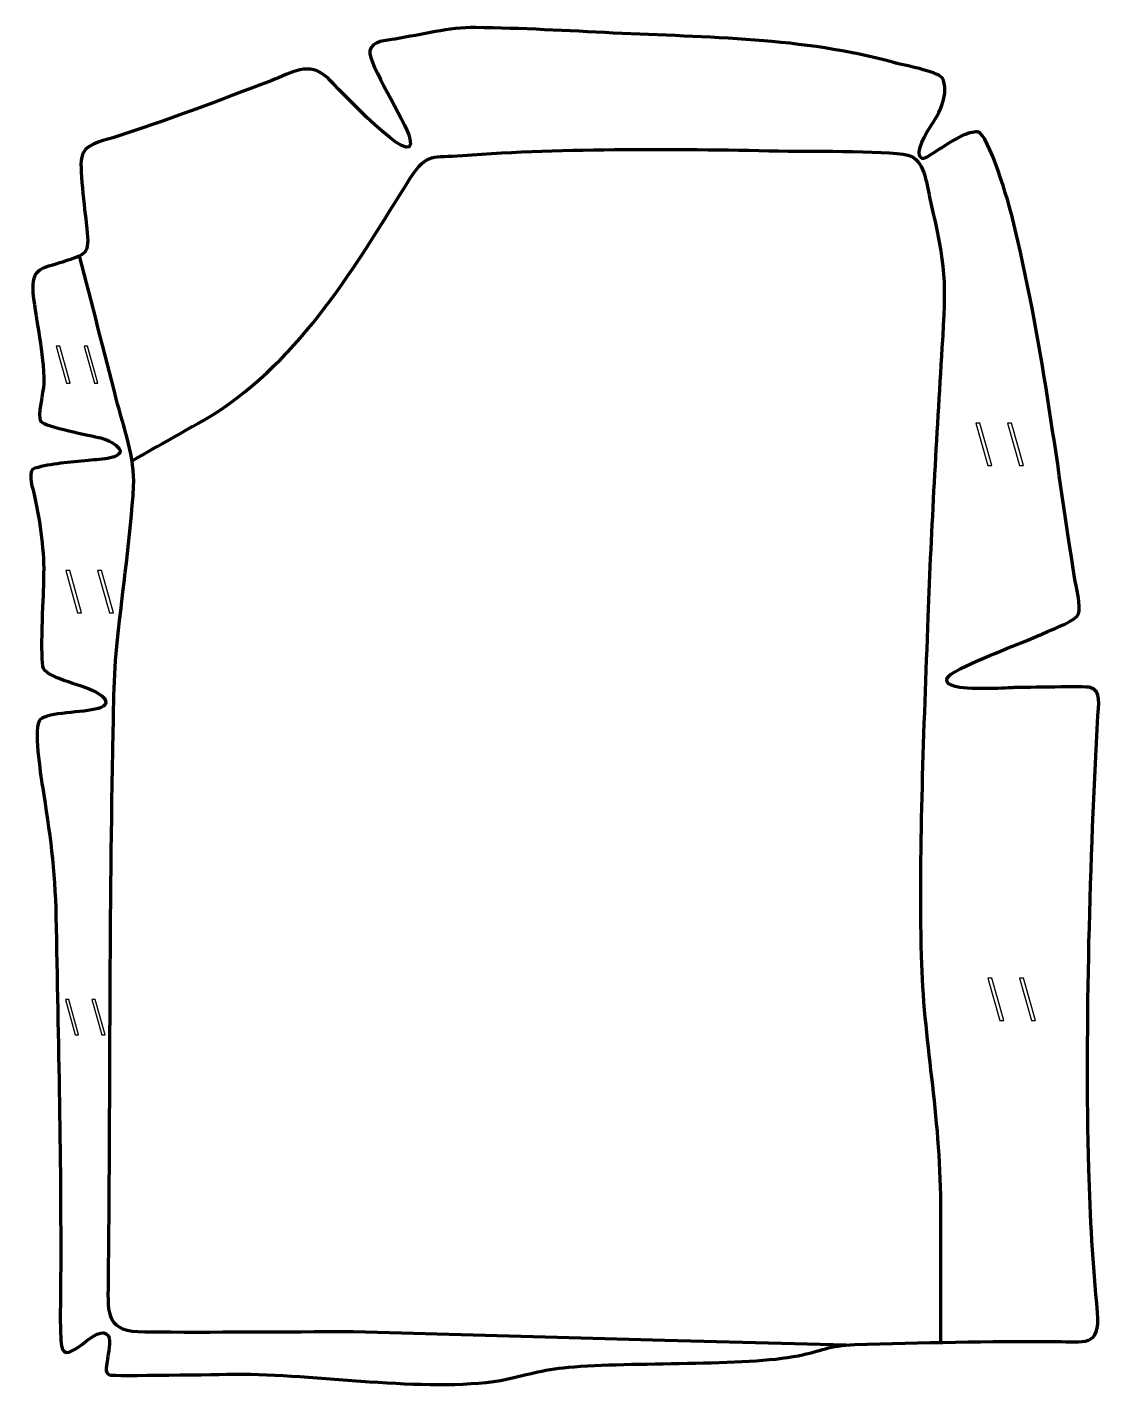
# Model space of a CAD drawing. Header units: millimetres. Extents: x -741 to -77, y 112 to 956.
import ezdxf

# ---------------------------------------------------------------- set-up
doc = ezdxf.new("R2010")
doc.units = ezdxf.units.MM
doc.header["$MEASUREMENT"] = 0
doc.layers.add('layer 2', color=7, linetype='Continuous')
doc.layers.add('layer 3', color=7, linetype='Continuous')

msp = doc.modelspace()

# ---------------------------------------------------------------- linework, layer by layer
at = {"layer": 'layer 2', "color": 140, "lineweight": 158}
for points, knots in [([(-675.8438, 687.7416), (-659.252, 697.1799), (-642.5448, 706.5398), (-626.0197, 716.0789), (-626.0197, 716.0789), (-570.2861, 751.6616), (-538.2321, 807.9646), (-504.1085, 862.3393), (-504.1085, 862.3393), (-493.6474, 878.4187), (-489.721, 874.9393), (-471.8418, 876.3461), (-471.8418, 876.3461), (-408.7423, 881.311), (-334.801, 880.461), (-270.5603, 879.0766), (-270.5603, 879.0766), (-258.1255, 878.8797), (-202.2212, 879.6039), (-194.9119, 876.0173), (-194.9119, 876.0173), (-186.0299, 871.659), (-185.0109, 857.3727), (-182.998, 848.779), (-182.998, 848.779), (-173.2284, 807.0691), (-173.1563, 798.9476), (-175.722, 757.5033), (-175.722, 757.5033), (-179.1823, 701.7879), (-182.3728, 646.925), (-184.4211, 591.1103), (-184.4211, 591.1103), (-186.9947, 520.9811), (-190.137, 452.0038), (-188.5762, 381.7449), (-188.5762, 381.7449), (-187.4335, 330.3112), (-176.7003, 283.7926), (-176.7064, 228.7732), (-176.7064, 228.7732), (-176.7096, 200.1723), (-176.7114, 171.5714), (-176.7152, 142.9705)], [0, 0, 0, 0, 0.08333333, 0.08333333, 0.08333333, 0.08333333, 0.16666667, 0.16666667, 0.16666667, 0.16666667, 0.25, 0.25, 0.25, 0.25, 0.33333333, 0.33333333, 0.33333333, 0.33333333, 0.41666667, 0.41666667, 0.41666667, 0.41666667, 0.5, 0.5, 0.5, 0.5, 0.58333333, 0.58333333, 0.58333333, 0.58333333, 0.66666667, 0.66666667, 0.66666667, 0.66666667, 0.75, 0.75, 0.75, 0.75, 0.83333333, 0.83333333, 0.83333333, 0.83333333, 1, 1, 1, 1]), ([(-234.9634, 141.3122), (-234.9634, 141.3122), (-346.8277, 144.1566), (-346.8277, 144.1566), (-346.8277, 144.1566), (-346.8277, 144.1566), (-539.1799, 149.4483), (-539.1799, 149.4483), (-539.1799, 149.4483), (-582.0974, 149.4413), (-625.1142, 148.9785), (-668.0159, 149.2903), (-668.0159, 149.2903), (-691.5901, 149.4616), (-690.6942, 159.2268), (-690.454, 179.8174), (-690.454, 179.8174), (-689.2067, 289.3916), (-689.9672, 398.6532), (-687.7262, 508.284), (-687.7262, 508.284), (-687.2481, 531.6745), (-687.3073, 553.9772), (-684.8513, 577.3143), (-684.8513, 577.3143), (-681.5636, 608.5555), (-676.7603, 640.7231), (-674.8843, 671.9888), (-674.8843, 671.9888), (-673.8784, 688.7527), (-681.3479, 709.3653), (-685.5873, 725.929), (-685.5873, 725.929), (-693.1303, 755.3993), (-700.6975, 784.8634), (-708.2423, 814.3333)], [0, 0, 0, 0, 0.1, 0.1, 0.1, 0.1, 0.2, 0.2, 0.2, 0.2, 0.3, 0.3, 0.3, 0.3, 0.4, 0.4, 0.4, 0.4, 0.5, 0.5, 0.5, 0.5, 0.6, 0.6, 0.6, 0.6, 0.7, 0.7, 0.7, 0.7, 0.8, 0.8, 0.8, 0.8, 1, 1, 1, 1])]:
    msp.add_open_spline(points, degree=3, knots=knots, dxfattribs=at)
at = {"layer": 'layer 2', "color": 142}
for points in [[(-716.3209, 735.6429), (-716.3209, 735.6429), (-722.7335, 758.5676), (-722.7335, 758.5676), (-722.7335, 758.5676), (-722.7335, 758.5676), (-720.5547, 758.5676), (-720.5547, 758.5676), (-720.5547, 758.5676), (-720.5547, 758.5676), (-714.142, 735.6429), (-714.142, 735.6429), (-714.142, 735.6429), (-714.142, 735.6429), (-716.3209, 735.6429), (-716.3209, 735.6429)], [(-699.1066, 735.6429), (-699.1066, 735.6429), (-705.5193, 758.5676), (-705.5193, 758.5676), (-705.5193, 758.5676), (-705.5193, 758.5676), (-703.3405, 758.5676), (-703.3405, 758.5676), (-703.3405, 758.5676), (-703.3405, 758.5676), (-696.9277, 735.6429), (-696.9277, 735.6429), (-696.9277, 735.6429), (-696.9277, 735.6429), (-699.1066, 735.6429), (-699.1066, 735.6429)], [(-147.511, 684.8431), (-147.511, 684.8431), (-154.8135, 710.9486), (-154.8135, 710.9486), (-154.8135, 710.9486), (-154.8135, 710.9486), (-152.3323, 710.9486), (-152.3323, 710.9486), (-152.3323, 710.9486), (-152.3323, 710.9486), (-145.0298, 684.8431), (-145.0298, 684.8431), (-145.0298, 684.8431), (-145.0298, 684.8431), (-147.511, 684.8431), (-147.511, 684.8431)], [(-127.9084, 684.8431), (-127.9084, 684.8431), (-135.2109, 710.9486), (-135.2109, 710.9486), (-135.2109, 710.9486), (-135.2109, 710.9486), (-132.7297, 710.9486), (-132.7297, 710.9486), (-132.7297, 710.9486), (-132.7297, 710.9486), (-125.4272, 684.8431), (-125.4272, 684.8431), (-125.4272, 684.8431), (-125.4272, 684.8431), (-127.9084, 684.8431), (-127.9084, 684.8431)], [(-709.4865, 593.8263), (-709.4865, 593.8263), (-716.789, 619.9318), (-716.789, 619.9318), (-716.789, 619.9318), (-716.789, 619.9318), (-714.3078, 619.9318), (-714.3078, 619.9318), (-714.3078, 619.9318), (-714.3078, 619.9318), (-707.0053, 593.8263), (-707.0053, 593.8263), (-707.0053, 593.8263), (-707.0053, 593.8263), (-709.4865, 593.8263), (-709.4865, 593.8263)], [(-689.8839, 593.8263), (-689.8839, 593.8263), (-697.1864, 619.9318), (-697.1864, 619.9318), (-697.1864, 619.9318), (-697.1864, 619.9318), (-694.7052, 619.9318), (-694.7052, 619.9318), (-694.7052, 619.9318), (-694.7052, 619.9318), (-687.4027, 593.8263), (-687.4027, 593.8263), (-687.4027, 593.8263), (-687.4027, 593.8263), (-689.8839, 593.8263), (-689.8839, 593.8263)], [(-140.1036, 341.9424), (-140.1036, 341.9424), (-147.4061, 368.0479), (-147.4061, 368.0479), (-147.4061, 368.0479), (-147.4061, 368.0479), (-144.9249, 368.0479), (-144.9249, 368.0479), (-144.9249, 368.0479), (-144.9249, 368.0479), (-137.6224, 341.9424), (-137.6224, 341.9424), (-137.6224, 341.9424), (-137.6224, 341.9424), (-140.1036, 341.9424), (-140.1036, 341.9424)], [(-120.501, 341.9424), (-120.501, 341.9424), (-127.8035, 368.0479), (-127.8035, 368.0479), (-127.8035, 368.0479), (-127.8035, 368.0479), (-125.3223, 368.0479), (-125.3223, 368.0479), (-125.3223, 368.0479), (-125.3223, 368.0479), (-118.0198, 341.9424), (-118.0198, 341.9424), (-118.0198, 341.9424), (-118.0198, 341.9424), (-120.501, 341.9424), (-120.501, 341.9424)], [(-710.9097, 332.991), (-710.9097, 332.991), (-717.0032, 354.7745), (-717.0032, 354.7745), (-717.0032, 354.7745), (-717.0032, 354.7745), (-714.9328, 354.7745), (-714.9328, 354.7745), (-714.9328, 354.7745), (-714.9328, 354.7745), (-708.8393, 332.991), (-708.8393, 332.991), (-708.8393, 332.991), (-708.8393, 332.991), (-710.9097, 332.991), (-710.9097, 332.991)], [(-694.5525, 332.991), (-694.5525, 332.991), (-700.646, 354.7745), (-700.646, 354.7745), (-700.646, 354.7745), (-700.646, 354.7745), (-698.5756, 354.7745), (-698.5756, 354.7745), (-698.5756, 354.7745), (-698.5756, 354.7745), (-692.4821, 332.991), (-692.4821, 332.991), (-692.4821, 332.991), (-692.4821, 332.991), (-694.5525, 332.991), (-694.5525, 332.991)]]:
    msp.add_open_spline(points, degree=3, knots=[0, 0, 0, 0, 0.2, 0.2, 0.2, 0.2, 0.4, 0.4, 0.4, 0.4, 0.6, 0.6, 0.6, 0.6, 1, 1, 1, 1], dxfattribs=at)
at = {"layer": 'layer 3', "color": 242, "lineweight": 158}
msp.add_open_spline([(-730.4505, 618.0842), (-730.246, 634.2494), (-733.0768, 653.022), (-736.8221, 668.7496), (-736.8221, 668.7496), (-737.661, 672.2721), (-740.5397, 681.7469), (-735.833, 683.117), (-735.833, 683.117), (-725.8128, 686.034), (-714.34, 686.7499), (-702.9707, 687.9323), (-702.9707, 687.9323), (-698.3395, 688.4139), (-693.8907, 688.3664), (-689.3062, 689.5231), (-689.3062, 689.5231), (-675.2819, 693.0617), (-689.4381, 700.3004), (-695.1873, 701.8389), (-695.1873, 701.8389), (-701.5875, 703.5515), (-729.204, 708.4596), (-732.3771, 712.2685), (-732.3771, 712.2685), (-734.4771, 714.7893), (-730.5773, 730.4327), (-730.3762, 735.3397), (-730.3762, 735.3397), (-730.4008, 756.0816), (-735.053, 771.7849), (-737.0752, 791.4914), (-737.0752, 791.4914), (-737.9216, 807.0738), (-732.2935, 806.1342), (-718.824, 810.5395), (-718.824, 810.5395), (-704.05, 815.3713), (-702.0485, 815.1098), (-703.7915, 831.3183), (-703.7915, 831.3183), (-704.5409, 838.2768), (-708.4257, 867.921), (-707.1751, 874.5663), (-707.1751, 874.5663), (-705.439, 883.7918), (-695.6321, 884.8031), (-687.7116, 887.3163), (-687.7116, 887.3163), (-654.9291, 897.7179), (-622.2707, 910.3624), (-590.0201, 922.492), (-590.0201, 922.492), (-577.6403, 927.3274), (-566.5047, 935.2038), (-555.0458, 924.2672), (-555.0458, 924.2672), (-551.0091, 920.4144), (-499.0287, 864.1138), (-504.3143, 886.6996), (-504.3143, 886.6996), (-506.9348, 897.8972), (-530.355, 933.0786), (-528.9918, 940.9894), (-528.9918, 940.9894), (-527.9023, 947.3122), (-518.5897, 947.4578), (-513.3568, 948.3217), (-513.3568, 948.3217), (-496.7045, 951.0708), (-480.5078, 955.575), (-463.7032, 955.3874), (-463.7032, 955.3874), (-435.3776, 955.0713), (-406.9759, 953.4092), (-378.6766, 952.0405), (-378.6766, 952.0405), (-320.7946, 949.2395), (-261.5314, 949.3949), (-205.5147, 933.7555), (-205.5147, 933.7555), (-199.3796, 932.1539), (-179.1977, 928.519), (-175.707, 924.3971), (-175.707, 924.3971), (-170.572, 915.1521), (-177.4711, 901.9808), (-182.7915, 894.3396), (-182.7915, 894.3396), (-185.0838, 891.0474), (-192.7495, 877.817), (-188.6438, 874.8427), (-188.6438, 874.8427), (-186.9579, 873.6213), (-184.4454, 875.7654), (-181.883, 877.383), (-181.883, 877.383), (-175.7384, 881.2618), (-170.7384, 884.7656), (-163.8961, 888.223), (-163.8961, 888.223), (-160.5246, 889.9265), (-156.1548, 891.1663), (-153.7383, 890.9257), (-153.7383, 890.9257), (-146.8796, 890.2427), (-134.058, 845.4248), (-132.1461, 837.589), (-132.1461, 837.589), (-113.925, 762.9127), (-105.6345, 691.2), (-93.8677, 615.574), (-93.8677, 615.574), (-93.1178, 610.7544), (-89.7169, 596.9936), (-91.3333, 593.2301), (-91.3333, 593.2301), (-93.2483, 588.7713), (-105.9161, 584.3636), (-110.6501, 582.1683), (-110.6501, 582.1683), (-128.9428, 573.6855), (-150.262, 566.9392), (-167.7712, 557.3441), (-167.7712, 557.3441), (-176.414, 552.6078), (-172.8964, 548.7642), (-164.7161, 547.6759), (-164.7161, 547.6759), (-152.8655, 546.0993), (-131.8296, 547.5737), (-130.6791, 547.5823), (-130.6791, 547.5823), (-123.9887, 547.6326), (-87.4224, 548.4587), (-84.132, 547.6891), (-84.132, 547.6891), (-77.1147, 546.0479), (-79.0455, 535.8589), (-79.3926, 530.1168), (-79.3926, 530.1168), (-84.335, 441.7565), (-87.3565, 338.8), (-85.071, 250.2509), (-85.071, 250.2509), (-84.2984, 220.3165), (-82.4405, 191.1748), (-79.6926, 161.406), (-79.6926, 161.406), (-77.7038, 139.8615), (-88.0923, 143.4673), (-105.3147, 143.57), (-105.3147, 143.57), (-146.56, 143.7466), (-188.3397, 142.8943), (-229.5742, 141.6178), (-229.5742, 141.6178), (-245.7749, 141.1163), (-250.0878, 137.641), (-264.4902, 134.7481), (-264.4902, 134.7481), (-297.0564, 128.2069), (-367.1901, 131.1571), (-406.4143, 127.6235), (-406.4143, 127.6235), (-422.7446, 126.1524), (-432.8806, 122.666), (-448.2967, 119.4892), (-448.2967, 119.4892), (-494.9814, 111.8972), (-562.906, 123.7017), (-611.874, 123.3179), (-611.874, 123.3179), (-620.381, 123.2491), (-687.6265, 122.0502), (-689.8162, 122.8647), (-689.8162, 122.8647), (-693.1088, 124.0895), (-691.446, 129.4405), (-691.0136, 132.5479), (-691.0136, 132.5479), (-690.5316, 136.0119), (-689.0881, 143.7894), (-690.3612, 146.9564), (-690.3612, 146.9564), (-697.0752, 156.5665), (-717.0658, 126.0996), (-719.3528, 140.8381), (-719.3528, 140.8381), (-720.6394, 149.1295), (-720.0614, 166.794), (-720.0012, 175.834), (-720.0012, 175.834), (-719.4945, 251.8738), (-721.4337, 329.9501), (-722.8563, 406.0956), (-722.8563, 406.0956), (-723.4528, 435.1754), (-726.6361, 458.1643), (-731.2549, 486.6842), (-731.2549, 486.6842), (-732.2729, 493.4009), (-737.0026, 523.8387), (-732.5321, 527.8983), (-732.5321, 527.8983), (-727.678, 532.3061), (-706.3824, 532.038), (-696.8116, 534.6167), (-696.8116, 534.6167), (-691.1974, 536.1294), (-690.018, 539.519), (-696.2801, 543.7877), (-696.2801, 543.7877), (-704.6081, 549.4645), (-727.313, 552.9192), (-730.6944, 559.5789), (-730.6944, 559.5789), (-732.968, 564.0566), (-730.7695, 603.9293), (-730.5731, 612.074), (-730.5731, 612.074), (-730.5304, 614.0774), (-730.4898, 616.0807), (-730.4505, 618.0842)], degree=3, knots=[0, 0, 0, 0, 0.01754386, 0.01754386, 0.01754386, 0.01754386, 0.03508772, 0.03508772, 0.03508772, 0.03508772, 0.05263158, 0.05263158, 0.05263158, 0.05263158, 0.07017544, 0.07017544, 0.07017544, 0.07017544, 0.0877193, 0.0877193, 0.0877193, 0.0877193, 0.10526316, 0.10526316, 0.10526316, 0.10526316, 0.12280702, 0.12280702, 0.12280702, 0.12280702, 0.14035088, 0.14035088, 0.14035088, 0.14035088, 0.15789474, 0.15789474, 0.15789474, 0.15789474, 0.1754386, 0.1754386, 0.1754386, 0.1754386, 0.19298246, 0.19298246, 0.19298246, 0.19298246, 0.21052632, 0.21052632, 0.21052632, 0.21052632, 0.22807018, 0.22807018, 0.22807018, 0.22807018, 0.24561404, 0.24561404, 0.24561404, 0.24561404, 0.26315789, 0.26315789, 0.26315789, 0.26315789, 0.28070175, 0.28070175, 0.28070175, 0.28070175, 0.29824561, 0.29824561, 0.29824561, 0.29824561, 0.31578947, 0.31578947, 0.31578947, 0.31578947, 0.33333333, 0.33333333, 0.33333333, 0.33333333, 0.35087719, 0.35087719, 0.35087719, 0.35087719, 0.36842105, 0.36842105, 0.36842105, 0.36842105, 0.38596491, 0.38596491, 0.38596491, 0.38596491, 0.40350877, 0.40350877, 0.40350877, 0.40350877, 0.42105263, 0.42105263, 0.42105263, 0.42105263, 0.43859649, 0.43859649, 0.43859649, 0.43859649, 0.45614035, 0.45614035, 0.45614035, 0.45614035, 0.47368421, 0.47368421, 0.47368421, 0.47368421, 0.49122807, 0.49122807, 0.49122807, 0.49122807, 0.50877193, 0.50877193, 0.50877193, 0.50877193, 0.52631579, 0.52631579, 0.52631579, 0.52631579, 0.54385965, 0.54385965, 0.54385965, 0.54385965, 0.56140351, 0.56140351, 0.56140351, 0.56140351, 0.57894737, 0.57894737, 0.57894737, 0.57894737, 0.59649123, 0.59649123, 0.59649123, 0.59649123, 0.61403509, 0.61403509, 0.61403509, 0.61403509, 0.63157895, 0.63157895, 0.63157895, 0.63157895, 0.64912281, 0.64912281, 0.64912281, 0.64912281, 0.66666667, 0.66666667, 0.66666667, 0.66666667, 0.68421053, 0.68421053, 0.68421053, 0.68421053, 0.70175439, 0.70175439, 0.70175439, 0.70175439, 0.71929825, 0.71929825, 0.71929825, 0.71929825, 0.73684211, 0.73684211, 0.73684211, 0.73684211, 0.75438596, 0.75438596, 0.75438596, 0.75438596, 0.77192982, 0.77192982, 0.77192982, 0.77192982, 0.78947368, 0.78947368, 0.78947368, 0.78947368, 0.80701754, 0.80701754, 0.80701754, 0.80701754, 0.8245614, 0.8245614, 0.8245614, 0.8245614, 0.84210526, 0.84210526, 0.84210526, 0.84210526, 0.85964912, 0.85964912, 0.85964912, 0.85964912, 0.87719298, 0.87719298, 0.87719298, 0.87719298, 0.89473684, 0.89473684, 0.89473684, 0.89473684, 0.9122807, 0.9122807, 0.9122807, 0.9122807, 0.92982456, 0.92982456, 0.92982456, 0.92982456, 0.94736842, 0.94736842, 0.94736842, 0.94736842, 0.96491228, 0.96491228, 0.96491228, 0.96491228, 1, 1, 1, 1], dxfattribs=at)

doc.saveas('drawing.dxf')
